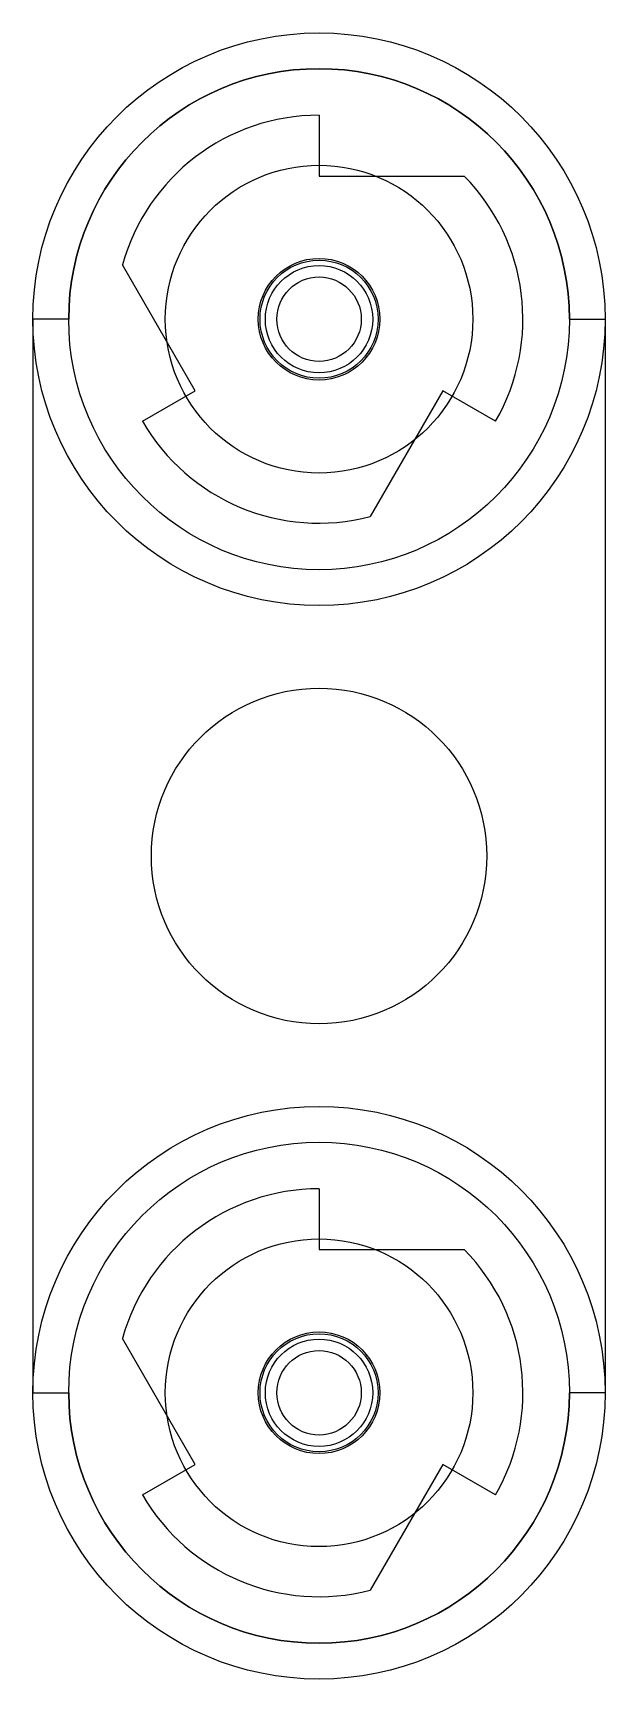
# Model space of a CAD drawing. Extents: x 316 to 316.8, y 548.23 to 550.53.
import ezdxf

# ---------------------------------------------------------------- set-up
doc = ezdxf.new("R2010")
doc.units = 0
doc.header["$LTSCALE"] = 2.6966
doc.header["$MEASUREMENT"] = 0
doc.layers.add('UNASSIGNED', color=7, linetype='Continuous', lineweight=0)
for name, color, linetype in [('Z0_CUT500', 5, 'Continuous'), ('Z0_PLASTICS', 6, 'Continuous'), ('Z0_RUBBER', 6, 'Continuous'), ('Z0_TOPCOMP', 6, 'Continuous')]:
    doc.layers.add(name, color=color, linetype=linetype)

msp = doc.modelspace()

# ---------------------------------------------------------------- linework, layer by layer
at = {"layer": 'UNASSIGNED', "color": 4, "linetype": 'Continuous', "lineweight": 25}
for p, q in [((316.3974, 550.4151), (316.3974, 550.3301)), ((316.3974, 550.3301), (316.6004, 550.3301)), ((316.2241, 550.0301), (316.1226, 550.2059)), ((316.1505, 549.9876), (316.2241, 550.0301)), ((316.5706, 550.0301), (316.469, 549.8542)), ((316.6442, 549.9876), (316.5706, 550.0301)), ((316.3974, 548.9151), (316.3974, 548.8301)), ((316.3974, 548.8301), (316.6004, 548.8301)), ((316.2241, 548.5301), (316.1226, 548.7059)), ((316.1505, 548.4876), (316.2241, 548.5301)), ((316.5706, 548.5301), (316.469, 548.3542)), ((316.6442, 548.4876), (316.5706, 548.5301))]:
    msp.add_line(p, q, dxfattribs=at)
for centre, radius in [((316.3974, 550.1301), 0.085), ((316.3974, 550.1301), 0.059), ((316.3974, 548.6301), 0.085), ((316.3974, 548.6301), 0.059)]:
    msp.add_circle(centre, radius, dxfattribs=at)
for centre, start, end in [((316.3974, 550.1301), 90, 164.5679), ((316.3974, 550.1301), -30, 44.5679), ((316.3974, 550.1301), -150, -75.4321), ((316.3974, 548.6301), 90, 164.5679), ((316.3974, 548.6301), -30, 44.5679), ((316.3974, 548.6301), -150, -75.4321)]:
    msp.add_arc(centre, 0.285, start, end, dxfattribs=at)
at = {"layer": 'Z0_CUT500', "color": 5, "linetype": 'Continuous', "lineweight": 25}
for centre, radius in [((316.3974, 550.1301), 0.0825), ((316.3974, 549.3801), 0.2344), ((316.3974, 548.6301), 0.0825)]:
    msp.add_circle(centre, radius, dxfattribs=at)
at = {"layer": 'Z0_PLASTICS', "color": 37, "linetype": 'Continuous', "lineweight": 25}
for p, q in [((316.0474, 550.1301), (315.9974, 550.1301)), ((315.9974, 550.1301), (315.9974, 548.6301)), ((316.7474, 550.1301), (316.7974, 550.1301)), ((316.7974, 550.1301), (316.7974, 548.6301)), ((315.9974, 548.6301), (316.0474, 548.6301)), ((316.7974, 548.6301), (316.7474, 548.6301))]:
    msp.add_line(p, q, dxfattribs=at)
for centre in [(316.3974, 550.1301), (316.3974, 548.6301)]:
    msp.add_circle(centre, 0.075, dxfattribs=at)
for centre, start, end in [((316.3974, 550.1301), 0, 180), ((316.3974, 548.6301), 180, 0)]:
    msp.add_arc(centre, 0.35, start, end, dxfattribs=at)
at = {"layer": 'Z0_RUBBER', "color": 2, "linetype": 'Continuous', "lineweight": 25}
for centre, radius in [((316.3974, 550.1301), 0.4), ((316.3974, 550.1301), 0.215), ((316.3974, 548.6301), 0.4), ((316.3974, 548.6301), 0.215)]:
    msp.add_circle(centre, radius, dxfattribs=at)
at = {"layer": 'Z0_TOPCOMP', "color": 6, "linetype": 'Continuous', "lineweight": 25}
for centre in [(316.3974, 550.1301), (316.3974, 548.6301)]:
    msp.add_circle(centre, 0.35, dxfattribs=at)

doc.saveas('drawing.dxf')
